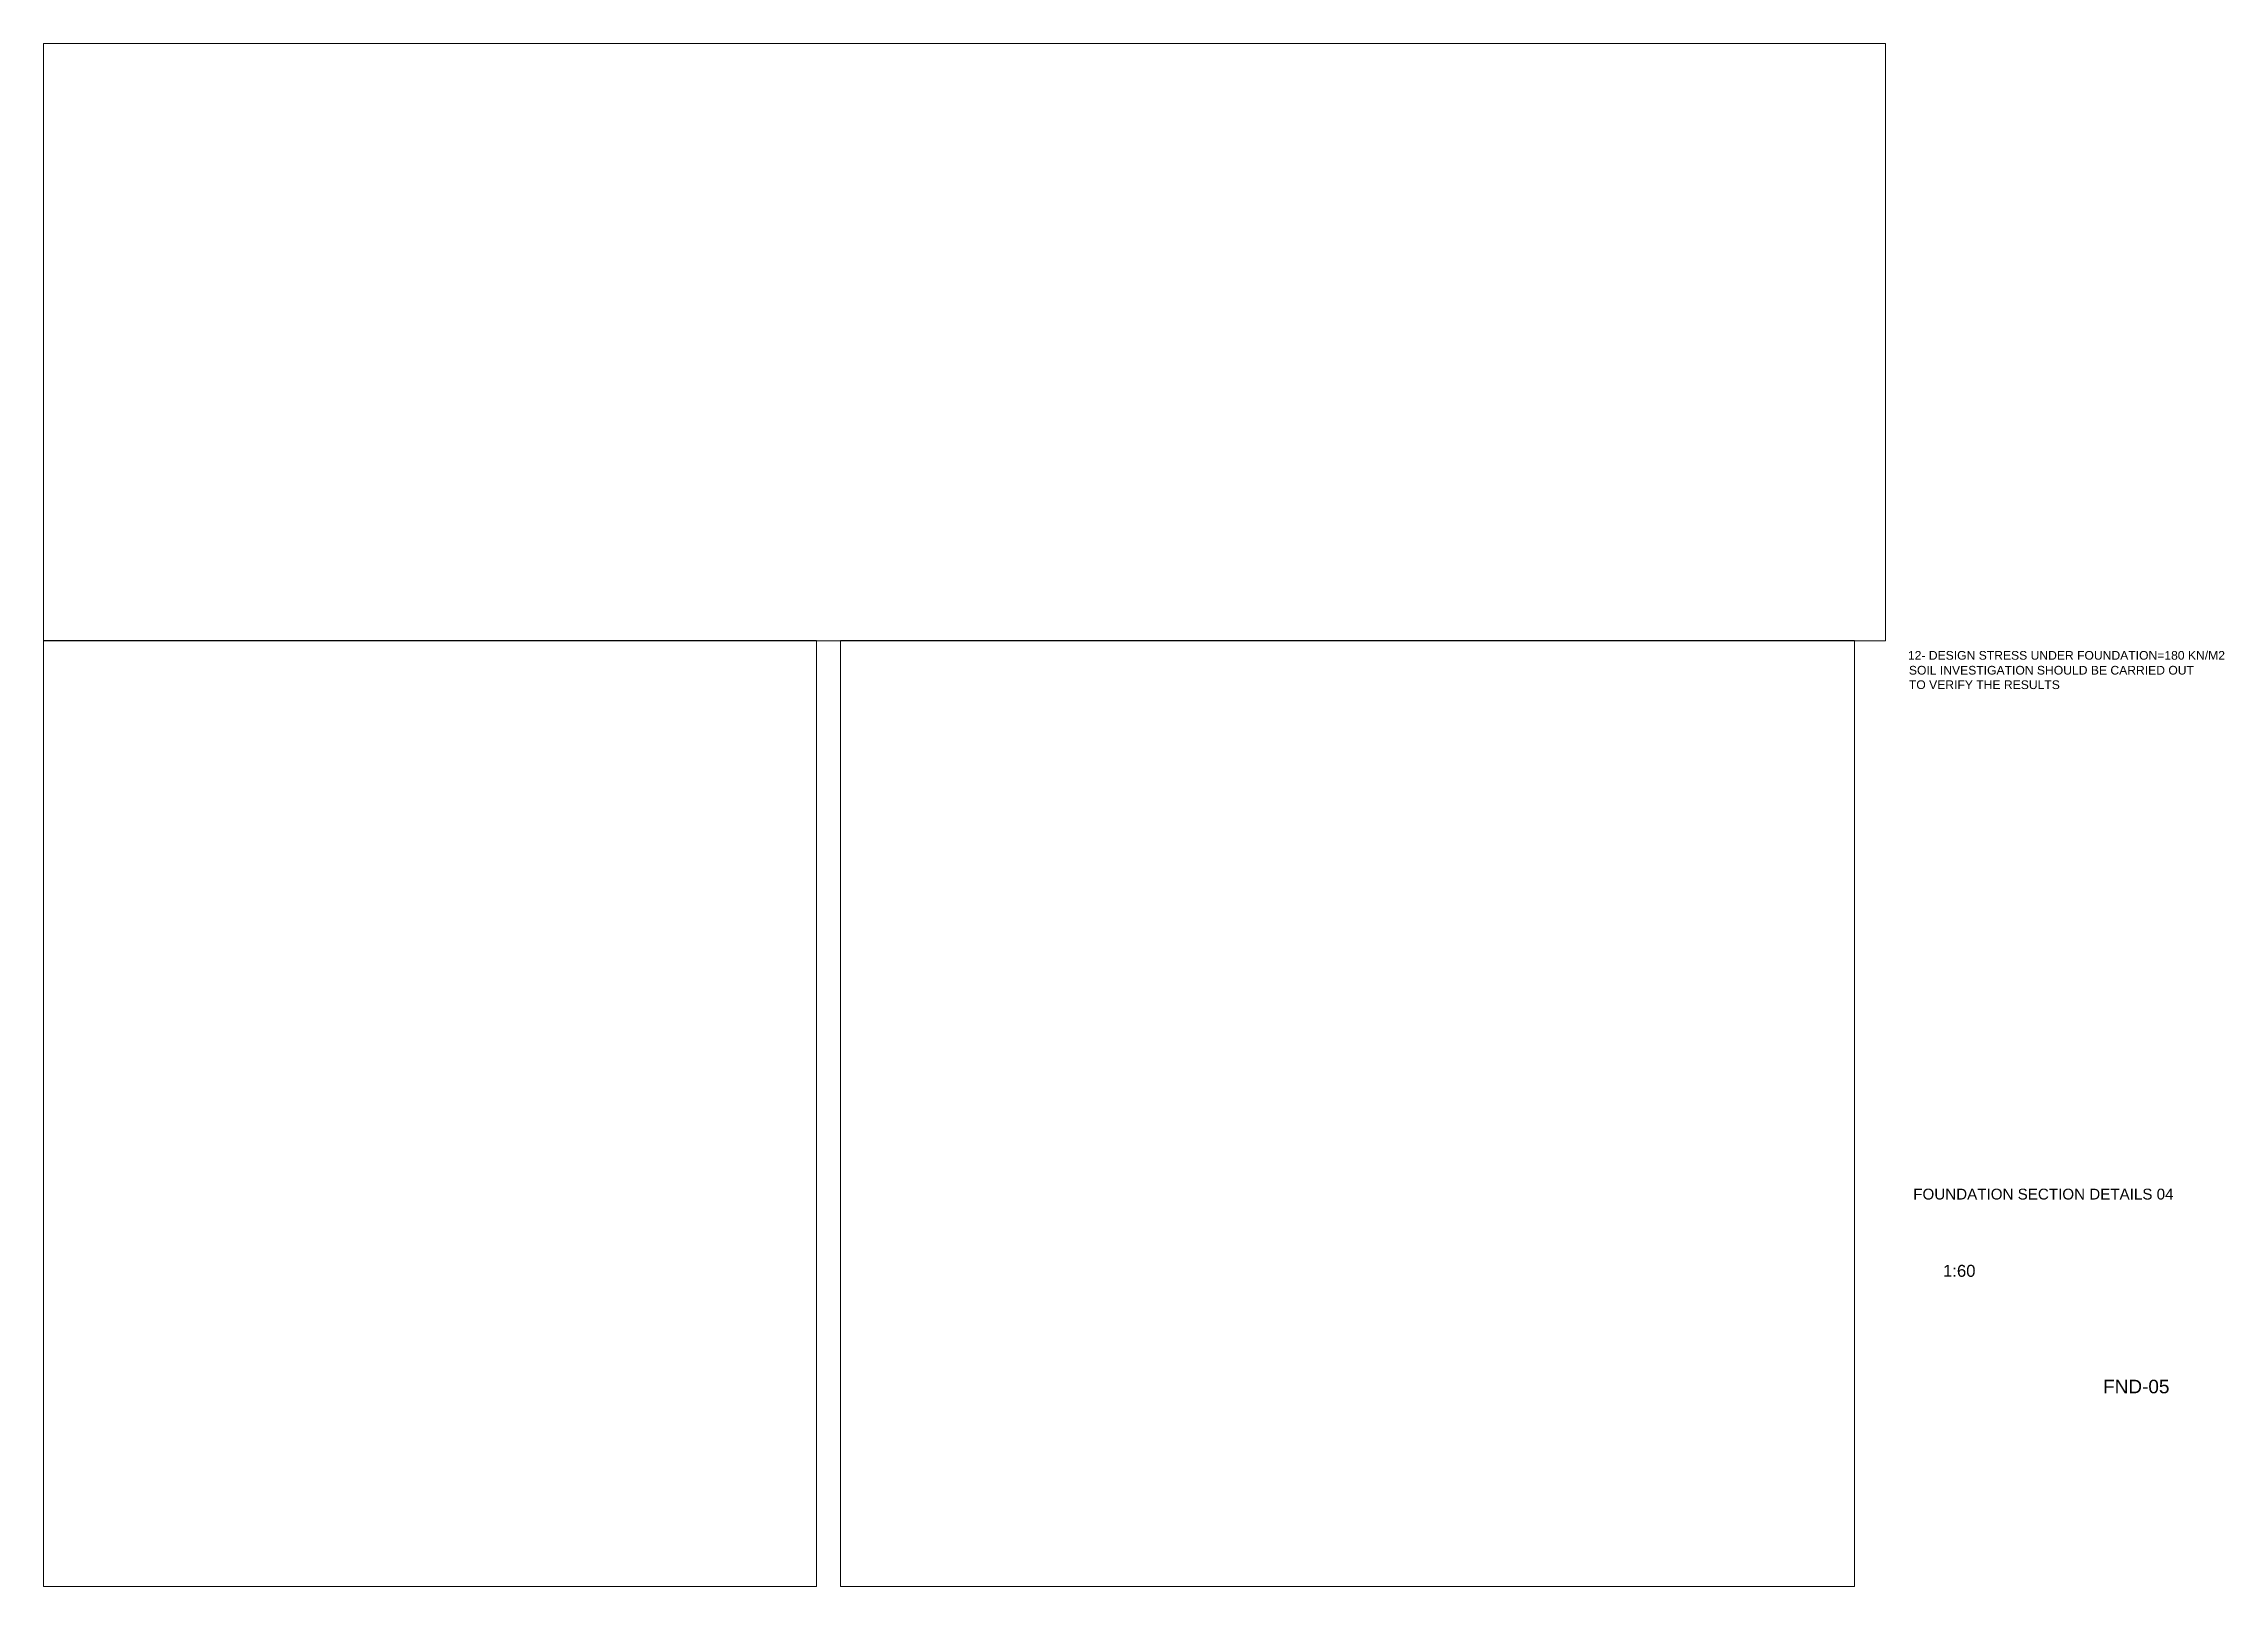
# Paper-space layout 'F-05' of a CAD drawing. Header units: millimetres. Extents: x 7 to 409, y 11 to 295.
import ezdxf

# ---------------------------------------------------------------- set-up
doc = ezdxf.new("R2010")
doc.units = ezdxf.units.MM
doc.header["$MEASUREMENT"] = 0
for name, color, linetype, lineweight in [('DIM', 174, 'Continuous', 0), ('G-ANNO-TTLB', 6, 'Continuous', 9), ('label', 7, 'Continuous', 0)]:
    doc.layers.add(name, color=color, linetype=linetype, lineweight=lineweight)
doc.styles.add('ARIAL', font='arial.ttf', dxfattribs={"height": 2.2})
doc.styles.get("Standard").update_dxf_attribs({"font": 'arial.ttf'})

psp = doc.layouts.new('F-05')

# ---------------------------------------------------------------- texts
at = {"layer": 'DIM', "ltscale": 1000, "insert": (352, 84.04), "char_height": 2, "attachment_point": 1}
psp.add_mtext_dynamic_manual_height_columns('FOUNDATION SECTION DETAILS 04', width=98.2655, gutter_width=14.53, heights=[0], dxfattribs=at)
at = {"layer": 'G-ANNO-TTLB', "color": 0, "insert": (386.99, 48.85), "char_height": 2.5, "width": 14.1097, "attachment_point": 1, "style": 'ARIAL'}
psp.add_mtext('FND-05', dxfattribs=at)
at = {"layer": 'label', "color": 6, "char_height": 1.6, "width": 71.5152, "attachment_point": 1}
for s, insert in [('12- DESIGN STRESS UNDER FOUNDATION=180 KN/M2 ', (351.02, 183.08)), ('SOIL INVESTIGATION SHOULD BE CARRIED OUT \\PTO VERIFY THE RESULTS', (351.2, 180.34))]:
    psp.add_mtext(s, dxfattribs=dict(at, insert=insert))
at = {"layer": 'label', "insert": (357.49, 70.01), "char_height": 2.2, "width": 10.6214, "attachment_point": 1}
psp.add_mtext('1:60', dxfattribs=at)

# ---------------------------------------------------------------- viewports
at = {"layer": 'Defpoints'}
for center, size, view_center_point, view_height, status in [((177.19, 239.97), (339.43, 109.972), (1314844.0715, -605792.4119), 13196.639932, 3), ((247.75, 97.89), (186.81, 174.2012), (1173051.1301, -173208.6781), 10452.076635, 4)]:
    psp.add_viewport(center=center, size=size, view_center_point=view_center_point, view_height=view_height, status=status, dxfattribs=at)
psp.add_viewport(center=(78.67, 97.89), size=(142.41, 174.201), view_center_point=(1280784.9352, -607448.9468), view_height=10452.07049, dxfattribs=at)

doc.saveas('drawing.dxf')
